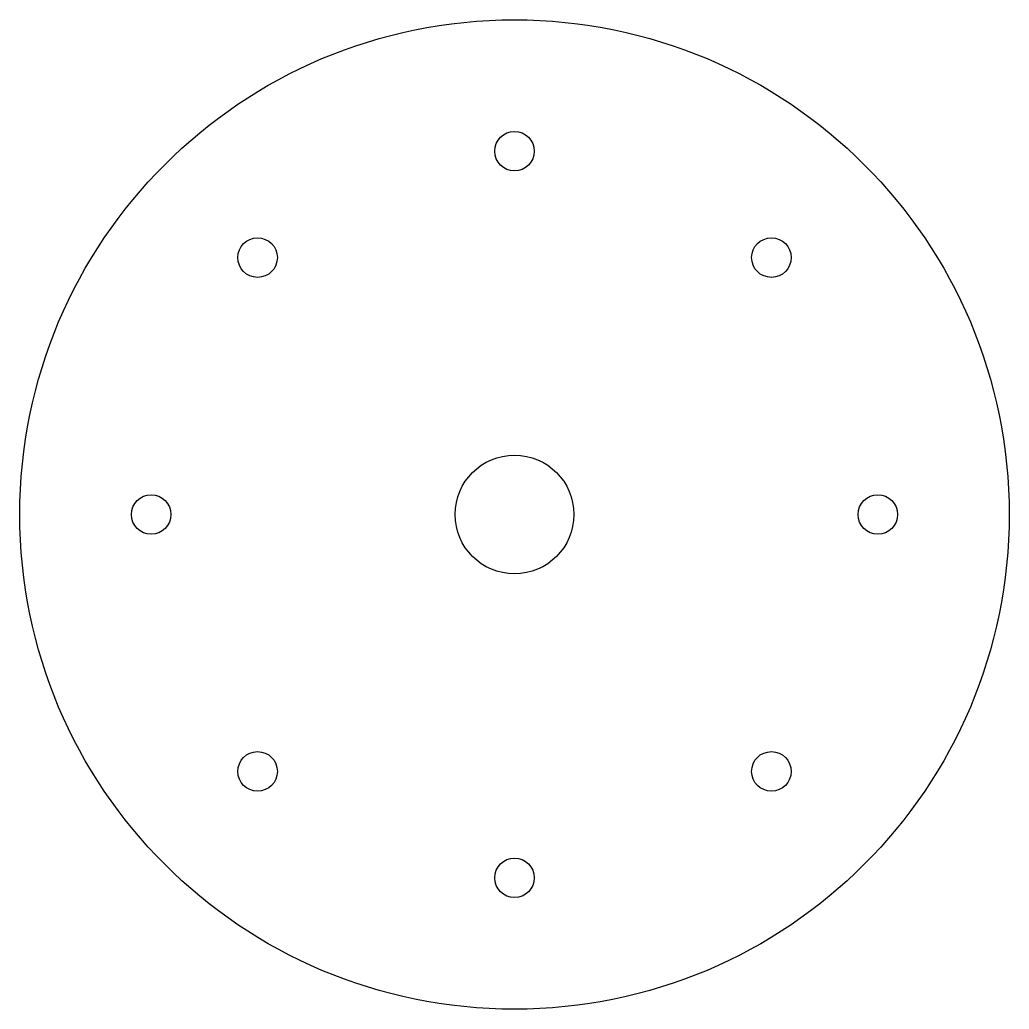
# Model space of a CAD drawing. Header units: millimetres. Extents: x -25 to 25, y -25 to 25.
import ezdxf

# ---------------------------------------------------------------- set-up
doc = ezdxf.new("R2010")
doc.units = ezdxf.units.MM

msp = doc.modelspace()

# ---------------------------------------------------------------- linework, layer by layer
for centre, radius in [((0, 0), 25), ((0, 18.36), 1), ((-12.982, 12.982), 1), ((12.982, 12.982), 1), ((0, 0), 3), ((-18.36, 0), 1), ((18.36, 0), 1), ((-12.982, -12.982), 1), ((12.982, -12.982), 1), ((0, -18.36), 1)]:
    msp.add_circle(centre, radius)

doc.saveas('drawing.dxf')
